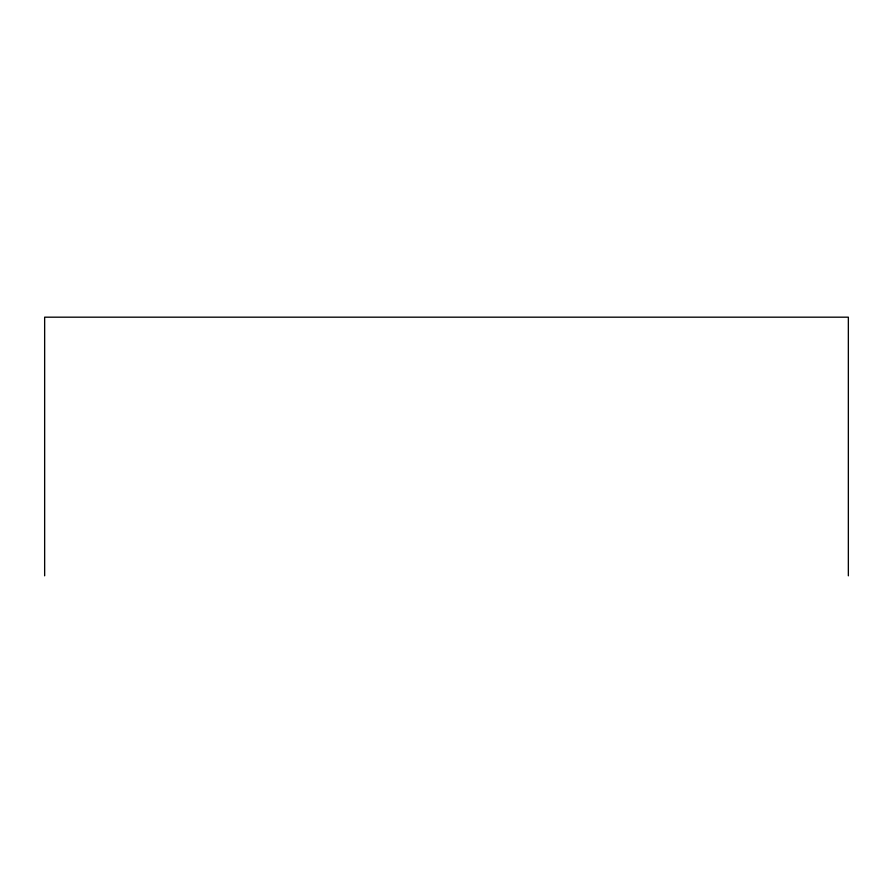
<?xml version="1.0" encoding="UTF-8"?>
<svg xmlns="http://www.w3.org/2000/svg" width="893" height="893" viewBox="0 0 893 893"><rect width="100%" height="100%" fill="white"/><g stroke="black" fill="none" stroke-linecap="round" stroke-linejoin="round"><path stroke-width="1.34" d="M848.35 575.818L848.35 317.182L44.65 317.182L44.65 575.818"/></g></svg>
